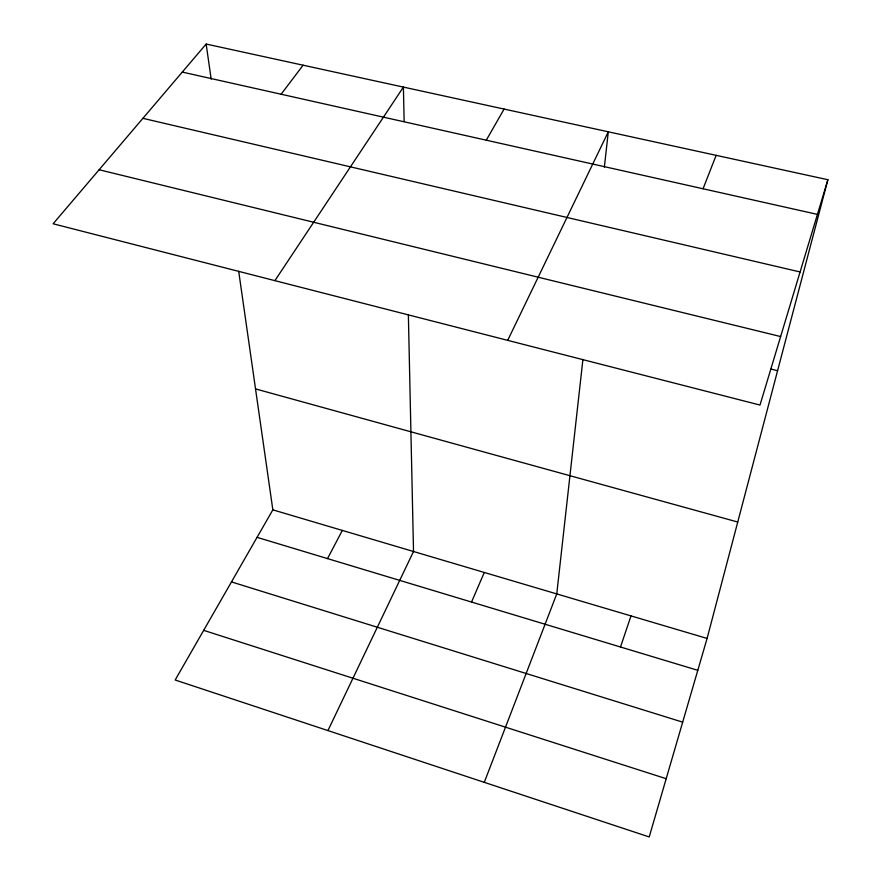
<?xml version="1.0" encoding="UTF-8"?>
<svg xmlns="http://www.w3.org/2000/svg" width="881" height="881" viewBox="0 0 881 881"><rect width="100%" height="100%" fill="white"/><g stroke="black" fill="none" stroke-linecap="round" stroke-linejoin="round"><path stroke-width="1.32" d="M582.914 359.437L556.759 593.915L484.286 782.339M604.355 167.159L608.297 131.809L507.698 340.363M238.685 271.238L272.846 509.846L175.165 680L649.209 836.95L707.091 638.439L827.876 179.724L206.154 44.05L53.124 223.774L759.995 405.062L827.876 179.724M620.499 646.995L631.005 615.907M703.06 188.765L716.154 155.342M471.533 602.053L484.286 572.463M327.941 730.58L413.519 551.506L408.366 314.715M327.523 558.598L342.335 530.428M486.268 140.2L504.108 109.068M274.894 280.654L403.399 87.098L404.148 121.446M281.116 94.234L303.108 65.205M182.279 72.088L817.436 214.391M142.909 118.329L800.091 271.965M99.124 169.747L780.632 336.553M770.963 369.051L777.582 370.714M255.523 388.906L737.738 522.026M272.846 509.846L707.091 638.439M257.054 537.344L697.796 670.32M231.472 581.912L682.687 722.145M203.665 630.344L666.19 778.705M206.154 44.05L211.176 79.125"/></g></svg>
